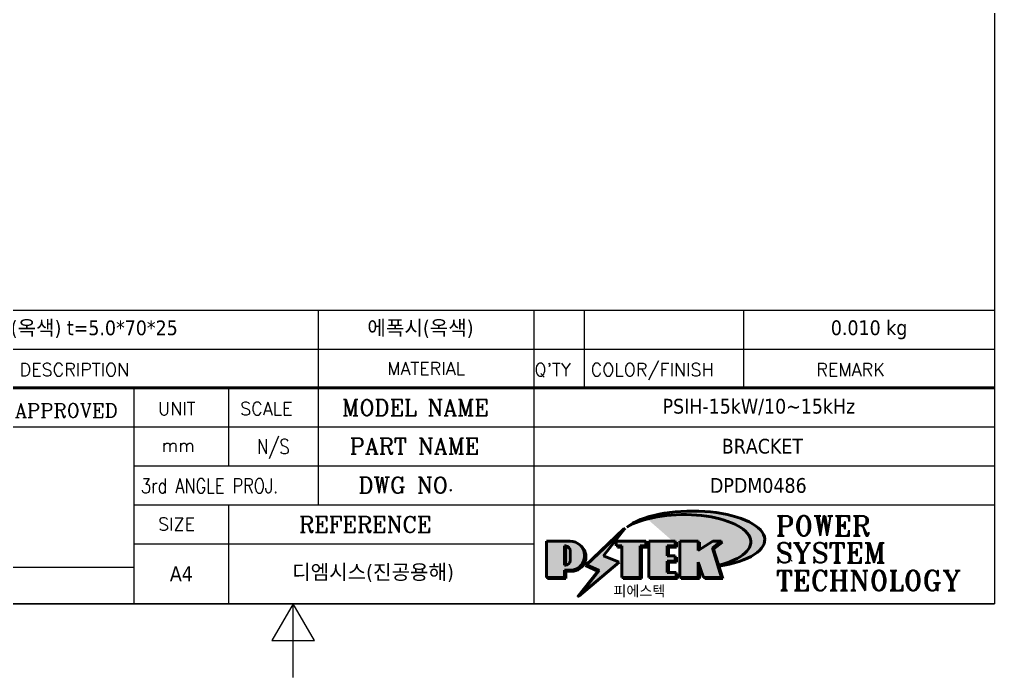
# Model space of a CAD drawing. Header units: millimetres. Extents: x 24815 to 36799, y -9299 to 5469.
# Drawn here: x 27784.5 to 27916.6, y -3978.8 to -3889.6 of the extents above; entities that cross this region are included whole.
import ezdxf
from ezdxf.enums import TextEntityAlignment as Align

# ---------------------------------------------------------------- set-up
doc = ezdxf.new("R2010")
doc.units = ezdxf.units.MM
for name, color, linetype, lineweight in [('DPDM0486$0$경계(ISO)', 7, 'Continuous', 25), ('DPDM0486$0$제목(ISO)', 5, 'Continuous', 50), ('DPDM0486$0$해치(ISO)', 7, 'Continuous', 18)]:
    doc.layers.add(name, color=color, linetype=linetype, lineweight=lineweight)
doc.styles.add('DPDM0486$0$HAN_370', font='', dxfattribs={"width": 2})
doc.styles.add('DPDM0486$0$RC_284', font='ROMANC.shx')
doc.styles.add('DPDM0486$0$RC_287', font='ROMANC.shx')
doc.styles.add('DPDM0486$0$RC_292', font='ROMANC.shx')
doc.styles.add('DPDM0486$0$ROMANT_294', font='romant.shx')
doc.styles.add('DPDM0486$0$텍스트 스타일198', font='tahoma.ttf')
doc.styles.add('DPDM0486$0$텍스트 스타일333', font='ROMANC.shx', dxfattribs={"width": 0.800000011920929})
doc.styles.get('DPDM0486$0$HAN_370').set_extended_font_data('GulimChe')

# ---------------------------------------------------------------- blocks, each defined once
blk = doc.blocks.new('DPDM0486$0$경계 Default Border')
at = {"layer": 'DPDM0486$0$경계(ISO)', "flags": 128}
for points in [[(10, 10), (10, 287.0000076293945), (200, 287.0000076293945), (200, 10), (10, 10)], [(105, 0), (105, 10), (102.1132469177246, 5), (107.8867530822754, 5), (105, 10)]]:
    blk.add_lwpolyline(points, dxfattribs=at)
blk = doc.blocks.new('DPDM0486$0$제목 블록 PSTEK')
for color, points in [(252, [(317.2195697678507, 17.0593801673321), (322.0326348870767, 21.62682475217465), (322.2781991042243, 21.94392121864296), (317.0471853425802, 16.97985676345368), (318.7512090904202, 16.1899260703855), (316.0018030350395, 12.71868385740789), (316.3356552234328, 13.00206718743325), (318.9235935156908, 16.2694494742633)]), (5, [(321.6183518841322, 17.4193704504104), (319.5281351041078, 18.24969419629727), (322.4505835294948, 22.02344462252142), (317.2195697678507, 17.0593801673321), (318.9235935156908, 16.2694494742633), (316.1741874603099, 12.79820726128571)]), (1, [(324.4839107253602, 19.60711530335299), (325.2419748254881, 19.60711530335299), (325.2419748254881, 20.25857663940324), (321.2266040451076, 20.25857663940324), (321.2266040451076, 19.60711530335299), (321.9846681452406, 19.60711530335299), (321.9846681452406, 15.3430047401139), (324.4839107253602, 15.3430047401139)]), (252, [(324.6615819988275, 19.45905590879572), (325.4196460989604, 19.45905590879572), (325.4196460989604, 20.11051724484596), (325.2419748254881, 20.11051724484596), (325.2419748254881, 19.60711530335299), (324.4839107253602, 19.60711530335299), (324.4839107253602, 15.3430047401139), (322.1623394187076, 15.3430047401139), (322.1623394187076, 15.19494534555726), (324.6615819988275, 15.19494534555726)]), (1, [(329.2277337269622, 20.25857663940324), (325.65654113025, 20.25857663940324), (325.65654113025, 15.3430047401139), (329.3580259941756, 15.3430047401139), (329.3580259941756, 15.9944660761648), (328.1137701654877, 15.9944660761648), (328.1137701654877, 17.56360607323003), (329.2277337269622, 17.56360607323003), (329.2277337269622, 18.25543873810179), (328.1137701654877, 18.25543873810179), (328.1137701654877, 19.60711530335299), (329.2277337269622, 19.60711530335299)]), (252, [(328.2914414389548, 19.45905590879572), (329.4054050004294, 19.45905590879572), (329.4054050004294, 20.11051724484596), (329.2277337269622, 20.11051724484596), (329.2277337269622, 19.60711530335299), (328.1137701654877, 19.60711530335299), (328.1137701654877, 18.25543873810179), (328.2914414389548, 18.25543873810179)]), (1, [(332.3312149849806, 20.25857663940324), (329.8592894925411, 20.25857663940324), (329.8592894925411, 15.3430047401139), (332.3312149849806, 15.3430047401139), (332.3312149849806, 17.4318630164523), (333.0701931098801, 15.3430047401139), (335.4855464857051, 15.3430047401139), (334.2514536401189, 19.30614745124769), (335.4379594596742, 20.25857663940324), (334.3071782107978, 20.25857663940324), (332.3312149849806, 18.99741471888304)]), (252, [(332.5088862584528, 20.1105172448466), (332.3312149849806, 20.1105172448466), (332.3312149849806, 18.99741471888368), (332.5088862584528, 19.11081371413894)]), (252, [(335.6156307331414, 20.11051724484596), (335.2535118015555, 20.11051724484596), (334.2514536401189, 19.30614745124769), (335.4855464857051, 15.3430047401139), (333.1954852176545, 15.3430047401139), (333.2478643833523, 15.19494534555726), (335.6632177591723, 15.19494534555726), (334.4291249135862, 19.15808805669106)]), (252, [(321.9846681452406, 19.60711530335299), (321.4042753185749, 19.60711530335299), (321.4042753185749, 19.45905590879572), (321.9846681452406, 19.45905590879572)]), (252, [(328.2914414389548, 17.41554667867274), (329.4054050004294, 17.41554667867274), (329.4054050004294, 18.10737934354514), (329.2277337269622, 18.10737934354514), (329.2277337269622, 17.56360607323003), (328.1137701654877, 17.56360607323003), (328.1137701654877, 15.9944660761648), (328.2914414389548, 15.9944660761648)]), (252, [(332.5088862584528, 16.92964231796647), (332.3312149849806, 17.43186301645164), (332.3312149849806, 15.3430047401139), (330.0369607660135, 15.3430047401139), (330.0369607660135, 15.19494534555726), (332.5088862584528, 15.19494534555726)]), (252, [(329.5356972676428, 15.8464066816075), (329.3580259941756, 15.8464066816075), (329.3580259941756, 15.3430047401139), (325.8342124037171, 15.3430047401139), (325.8342124037171, 15.19494534555726), (329.5356972676428, 15.19494534555726)])]:
    blk.add_hatch(color=color).paths.add_polyline_path(points)
h = blk.add_hatch(color=1)
edge = h.paths.add_edge_path(flags=0)
edge.add_line((314.2242174273352, 19.60711530335299), (314.2242174273352, 17.00126995915134))
edge.add_line((314.2242174273352, 17.00126995915134), (314.3485873187598, 17.00126995915134))
edge.add_arc((314.3485873187598, 17.6527312952023), 0.6514613360509371, 270, 360)
edge.add_line((315.0000486548106, 17.6527312952023), (315.0000486548106, 18.95565396730211))
edge.add_arc((314.3485873187598, 18.95565396730212), 0.6514613360508712, 0, 90)
edge.add_line((314.3485873187598, 19.60711530335299), (314.2242174273352, 19.60711530335299))
edge = h.paths.add_edge_path()
edge.add_arc((314.9847713324306, 18.28938669179658), 1.969189947606664, 269.9999999999959, 450)
edge.add_line((314.9847713324306, 20.25857663940318), (311.7664314776902, 20.25857663940324))
edge.add_line((311.7664314776902, 20.25857663940324), (311.7664314776902, 15.3430047401139))
edge.add_line((311.7664314776902, 15.3430047401139), (314.2242174273352, 15.3430047401139))
edge.add_line((314.2242174273352, 15.3430047401139), (314.2242174273352, 16.32019674418991))
edge.add_line((314.2242174273352, 16.32019674418991), (314.9847713324307, 16.32019674418991))
h = blk.add_hatch(color=252)
edge = h.paths.add_edge_path()
edge.add_arc((314.9847713324309, 18.28938669179657), 1.969189947606666, 270, 406.8278729790604)
edge.add_arc((315.1624426058984, 18.1413272972396), 1.969189947606962, -90, 53.560984836317004, ccw=False)
edge.add_line((315.1624426058984, 16.17213734963263), (314.4018887008024, 16.17213734963263))
edge.add_line((314.4018887008024, 16.17213734963263), (314.4018887008024, 15.19494534555726))
edge.add_line((314.4018887008024, 15.19494534555726), (311.9441027511573, 15.19494534555726))
edge.add_line((311.9441027511573, 15.19494534555726), (311.9441027511573, 15.3430047401139))
edge.add_line((311.9441027511573, 15.3430047401139), (314.2242174273352, 15.3430047401139))
edge.add_line((314.2242174273352, 15.3430047401139), (314.2242174273352, 16.32019674418991))
edge.add_line((314.2242174273352, 16.32019674418991), (314.9847713324309, 16.32019674418991))
h = blk.add_hatch(color=252)
edge = h.paths.add_edge_path()
edge.add_line((314.4018887008024, 19.45905590879572), (314.5262585922315, 19.45905590879572))
edge.add_arc((314.5262585922314, 18.80759457274939), 0.6514613360463194, 60.4189348879147, 90.00000000000318, ccw=False)
edge.add_arc((314.3485873187602, 18.95565396730057), 0.6514613360524251, 39.96992292766206, 90.00000000009999)
edge.add_line((314.3485873187591, 19.60711530335307), (314.2242174273352, 19.60711530335298))
edge.add_line((314.2242174273352, 19.60711530335299), (314.2242174273352, 17.00126995915134))
edge.add_line((314.2242174273352, 17.00126995915134), (314.3485873187591, 17.00126995915134))
edge.add_arc((314.3485873187568, 17.652731295233), 0.6514613360816299, 270.0000000002, 274.6930825552478)
edge.add_line((314.4018887008024, 17.0034541317032), (314.4018887008024, 19.45905590879572))
at = {"layer": 'DPDM0486$0$해치(ISO)'}
h = blk.add_hatch(color=140, dxfattribs=at)
edge = h.paths.add_edge_path()
edge.add_ellipse((330.3660919371412, 20.15576403068321), major_axis=(9.100907360794343, 0), ratio=0.4069904968023172, start_angle=301.3098473703837, end_angle=507.7436900681698)
edge.add_ellipse((331.5340919371412, 20.4634168429492), major_axis=(-9.82350664112931, 0), ratio=0.3942600559756514, start_angle=111.51207141178469, end_angle=334.47025347086895, ccw=False)
edge.add_line((335.1363447531188, 16.8601935978785), (335.0955236905705, 16.99119398620872))
at = {"color": 180}
for p, q in [((182.4757929790549, 51.56524660363496), (372.4757929537551, 51.56524660363496)), ((280.8758854511282, 51.56524660363496), (280.8758854511282, 41.00524660363494)), ((310.0881549537552, 51.56524660363496), (310.0881549537553, 41.00524660363494)), ((316.9044520275131, 51.56524660363496), (316.9044520275127, 41.00524660363494)), ((338.4566026226726, 51.56524660363496), (338.4566026226727, 41.00524660363494)), ((372.4757929537551, 51.56524660363496), (372.4757929537551, 11.79100474011389)), ((182.475792979055, 46.2852466036349), (372.4757929537551, 46.28524660363492)), ((255.9175931367356, 11.79100474011392), (255.9175931367356, 41.00524660363494)), ((268.6918866058747, 41.00524660363494), (268.6918866058747, 30.44524660363498)), ((280.8758854511282, 41.00524660363494), (280.8758854511282, 25.16524660363502)), ((310.088154953755, 41.00524660363494), (310.088154953755, 11.79100474011392)), ((206.451475290024, 35.72524660363497), (372.4757929537551, 35.72524660363497)), ((255.917593136736, 30.44524660363498), (372.4757929537552, 30.44524660363501)), ((255.9175931367359, 25.16524660363502), (372.4757929537552, 25.165246603635)), ((268.6918866058744, 25.16524660363502), (268.6918866058744, 11.79100474011392)), ((255.9175931367359, 19.88524660363481), (310.0881549537553, 19.88524660363481)), ((206.451475290024, 16.74100474011396), (255.9175931367359, 16.74100474011396)), ((182.475792979055, 11.79100474011392), (372.4757929537551, 11.79100474011389))]:
    blk.add_line(p, q, dxfattribs=at)
at = {"color": 7, "lineweight": 50}
blk.add_line((206.451475290024, 41.00524660363494), (372.4757929537551, 41.00524660363496), dxfattribs=at)
at = {"color": 7}
for p, q in [((322.2781991042243, 21.94392121864296), (317.0471853425802, 16.97985676345368)), ((322.4505835294948, 22.02344462252142), (317.2195697678507, 17.0593801673321)), ((317.2195697678507, 17.0593801673321), (322.0326348870767, 21.62682475217465)), ((319.5281351041078, 18.24969419629727), (322.4505835294948, 22.02344462252142)), ((322.0326348870767, 21.62682475217465), (322.2781991042243, 21.94392121864296)), ((311.7664314776902, 20.25900474011391), (311.7664314776902, 15.34300474011391)), ((314.9847713324309, 20.25857663940324), (311.7664314776902, 20.25857663940324)), ((314.9847713324309, 20.25857663940324), (311.7664314776902, 20.25857663940324)), ((311.7664314776902, 20.25857663940324), (311.7664314776902, 15.3430047401139)), ((325.2419748254881, 20.25857663940324), (321.2266040451076, 20.25857663940324)), ((321.2266040451076, 20.25857663940324), (321.2266040451076, 19.60711530335299)), ((325.2419748254881, 20.25857663940324), (321.2266040451076, 20.25857663940324)), ((321.2266040451076, 20.25857663940324), (321.2266040451076, 19.60711530335299)), ((325.2419748254881, 19.60711530335299), (325.2419748254881, 20.25857663940324)), ((325.2419748254881, 19.60711530335299), (325.2419748254881, 20.25857663940324)), ((325.4196460989604, 20.11051724484596), (325.2419748254881, 20.11051724484596)), ((325.2419748254881, 20.11051724484596), (325.2419748254881, 19.60711530335299)), ((325.4196460989604, 19.45905590879572), (325.4196460989604, 20.11051724484596)), ((329.2277337269622, 20.25857663940324), (325.65654113025, 20.25857663940324)), ((325.65654113025, 20.25857663940324), (325.65654113025, 15.3430047401139)), ((325.65654113025, 20.25857663940324), (325.65654113025, 15.3430047401139)), ((329.2277337269622, 20.25857663940324), (325.65654113025, 20.25857663940324)), ((329.2277337269622, 19.60711530335299), (329.2277337269622, 20.25857663940324)), ((329.2277337269622, 19.60711530335299), (329.2277337269622, 20.25857663940324)), ((329.4054050004294, 20.11051724484596), (329.2277337269622, 20.11051724484596)), ((329.2277337269622, 20.11051724484596), (329.2277337269622, 19.60711530335299)), ((329.4054050004294, 19.45905590879572), (329.4054050004294, 20.11051724484596)), ((332.3312149849806, 20.25857663940324), (329.8592894925411, 20.25857663940324)), ((329.8592894925411, 20.25857663940324), (329.8592894925411, 15.3430047401139)), ((329.8592894925411, 20.25857663940324), (329.8592894925411, 15.3430047401139)), ((332.3312149849806, 20.25857663940324), (329.8592894925411, 20.25857663940324)), ((334.3071782107978, 20.25857663940324), (332.3312149849806, 18.99741471888304)), ((332.3312149849806, 18.99741471888304), (332.3312149849806, 20.25857663940324)), ((334.3071782107978, 20.25857663940324), (332.3312149849806, 18.99741471888304)), ((332.3312149849806, 18.99741471888304), (332.3312149849806, 20.25857663940324)), ((332.5088862584528, 20.1105172448466), (332.3312149849806, 20.1105172448466)), ((332.3312149849806, 20.1105172448466), (332.3312149849806, 18.99741471888368)), ((332.5088862584528, 19.11081371413894), (332.5088862584528, 20.1105172448466)), ((334.2514536401189, 19.30614745124769), (335.4379594596742, 20.25857663940324)), ((334.2514536401189, 19.30614745124769), (335.4379594596742, 20.25857663940324)), ((335.2535118015555, 20.11051724484596), (334.2514536401189, 19.30614745124769)), ((335.4379594596742, 20.25857663940324), (334.3071782107978, 20.25857663940324)), ((335.4379594596742, 20.25857663940324), (334.3071782107978, 20.25857663940324)), ((334.4291249135862, 19.15808805669104), (335.6156307331414, 20.11051724484596)), ((335.6156307331414, 20.11051724484596), (335.2535118015555, 20.11051724484596)), ((314.2242174273352, 17.00126995915134), (314.2242174273352, 19.60711530335299)), ((314.2242174273352, 19.60711530335299), (314.3485873187591, 19.60711530335299)), ((314.3485873187591, 19.60711530335299), (314.2242174273352, 19.60711530335299)), ((314.2242174273352, 19.60711530335299), (314.2242174273352, 17.00126995915134)), ((314.2242174273352, 17.00126995915134), (314.2242174273352, 19.60711530335299)), ((314.2242174273352, 19.60711530335299), (314.3485873187591, 19.60711530335299)), ((314.4018887008024, 19.45905590879572), (314.5262585922314, 19.45905590879572)), ((314.4018887008024, 17.0034541317032), (314.4018887008024, 19.45905590879572)), ((315.0000486548106, 18.95565396730275), (315.0000486548106, 17.65273129520161)), ((315.0000486548106, 18.95565396730275), (315.0000486548106, 17.65273129520161)), ((321.2266040451076, 19.60711530335299), (321.9846681452406, 19.60711530335299)), ((321.2266040451076, 19.60711530335299), (321.9846681452406, 19.60711530335299)), ((321.4042753185749, 19.60711530335299), (321.4042753185749, 19.45905590879572)), ((321.9846681452406, 19.60711530335299), (321.4042753185749, 19.60711530335299)), ((321.4042753185749, 19.45905590879572), (321.9846681452406, 19.45905590879572)), ((321.9846681452406, 19.60711530335299), (321.9846681452406, 15.3430047401139)), ((321.9846681452406, 19.45905590879572), (321.9846681452406, 19.60711530335299)), ((321.9846681452406, 19.60711530335299), (321.9846681452406, 15.3430047401139)), ((324.4839107253602, 19.60711530335299), (325.2419748254881, 19.60711530335299)), ((324.4839107253602, 15.3430047401139), (324.4839107253602, 19.60711530335299)), ((325.2419748254881, 19.60711530335299), (324.4839107253602, 19.60711530335299)), ((324.4839107253602, 19.60711530335299), (324.4839107253602, 15.3430047401139)), ((324.4839107253602, 19.60711530335299), (325.2419748254881, 19.60711530335299)), ((324.4839107253602, 15.3430047401139), (324.4839107253602, 19.60711530335299)), ((324.6615819988275, 19.45905590879572), (325.4196460989604, 19.45905590879572)), ((324.6615819988275, 15.19494534555726), (324.6615819988275, 19.45905590879572)), ((328.1137701654877, 18.25543873810179), (328.1137701654877, 19.60711530335299)), ((328.1137701654877, 19.60711530335299), (329.2277337269622, 19.60711530335299)), ((329.2277337269622, 19.60711530335299), (328.1137701654877, 19.60711530335299)), ((328.1137701654877, 19.60711530335299), (328.1137701654877, 18.25543873810179)), ((328.1137701654877, 18.25543873810179), (328.1137701654877, 19.60711530335299)), ((328.1137701654877, 19.60711530335299), (329.2277337269622, 19.60711530335299)), ((328.2914414389548, 18.25543873810179), (328.2914414389548, 19.45905590879572)), ((328.2914414389548, 19.45905590879572), (329.4054050004294, 19.45905590879572)), ((332.3312149849806, 18.99741471888368), (332.5088862584528, 19.11081371413894)), ((335.4855464857051, 15.3430047401139), (334.2514536401189, 19.30614745124769)), ((334.2514536401189, 19.30614745124769), (335.4855464857051, 15.3430047401139)), ((335.4855464857051, 15.3430047401139), (334.2514536401189, 19.30614745124769)), ((335.6632177591723, 15.19494534555726), (334.4291249135862, 19.15808805669104)), ((316.1741874603099, 12.79820726128571), (321.6183518841322, 17.4193704504104)), ((321.6183518841322, 17.4193704504104), (319.5281351041078, 18.24969419629727)), ((329.2277337269622, 18.25543873810179), (328.1137701654877, 18.25543873810179)), ((328.1137701654877, 18.25543873810179), (328.2914414389548, 18.25543873810179)), ((329.2277337269622, 18.25543873810179), (328.1137701654877, 18.25543873810179)), ((328.1137701654877, 17.56360607323003), (329.2277337269622, 17.56360607323003)), ((328.1137701654877, 15.9944660761648), (328.1137701654877, 17.56360607323003)), ((329.2277337269622, 17.56360607323003), (328.1137701654877, 17.56360607323003)), ((328.1137701654877, 17.56360607323003), (328.1137701654877, 15.9944660761648)), ((328.1137701654877, 17.56360607323003), (329.2277337269622, 17.56360607323003)), ((328.1137701654877, 15.9944660761648), (328.1137701654877, 17.56360607323003)), ((328.2914414389548, 15.9944660761648), (328.2914414389548, 17.41554667867274)), ((328.2914414389548, 17.41554667867274), (329.4054050004294, 17.41554667867274)), ((329.2277337269622, 17.56360607323003), (329.2277337269622, 18.25543873810179)), ((329.2277337269622, 17.56360607323003), (329.2277337269622, 18.25543873810179)), ((329.4054050004294, 18.10737934354514), (329.2277337269622, 18.10737934354514)), ((329.2277337269622, 18.10737934354514), (329.2277337269622, 17.56360607323003)), ((329.4054050004294, 17.41554667867274), (329.4054050004294, 18.10737934354514)), ((332.3312149849806, 17.4318630164523), (333.0701931098801, 15.3430047401139)), ((332.3312149849806, 15.3430047401139), (332.3312149849806, 17.4318630164523)), ((332.5088862584528, 16.92964231796647), (332.3312149849806, 17.43186301645164)), ((332.3312149849806, 17.43186301645164), (332.3312149849806, 15.3430047401139)), ((332.3312149849806, 17.4318630164523), (333.0701931098801, 15.3430047401139)), ((332.3312149849806, 15.3430047401139), (332.3312149849806, 17.4318630164523)), ((345.0447381189468, 17.50375595811051), (344.9867755289346, 17.689895936919)), ((314.3485873187591, 17.00126995915134), (314.2242174273352, 17.00126995915134)), ((314.2242174273352, 17.00126995915134), (314.3485873187591, 17.00126995915134)), ((314.3485873187591, 17.00126995915134), (314.2242174273352, 17.00126995915134)), ((314.2242174273352, 16.32019674418991), (314.9847713324309, 16.32019674418991)), ((314.2242174273352, 15.3430047401139), (314.2242174273352, 16.32019674418991)), ((314.9847713324309, 16.32019674418991), (314.2242174273352, 16.32019674418991)), ((314.2242174273352, 16.32019674418991), (314.2242174273352, 15.3430047401139)), ((314.2242174273352, 16.32019674418991), (314.9847713324309, 16.32019674418991)), ((314.2242174273352, 15.3430047401139), (314.2242174273352, 16.32019674418991)), ((314.4018887008024, 16.17213734963263), (315.162442605898, 16.17213734963263)), ((314.4018887008024, 15.19494534555726), (314.4018887008024, 16.17213734963263)), ((318.7512090904202, 16.1899260703855), (316.0018030350395, 12.71868385740789)), ((318.9235935156908, 16.2694494742633), (316.1741874603099, 12.79820726128571)), ((316.3356552234328, 13.00206718743325), (318.9235935156908, 16.2694494742633)), ((317.0471853425802, 16.97985676345368), (318.7512090904202, 16.1899260703855)), ((318.9235935156908, 16.2694494742633), (317.2195697678507, 17.0593801673321)), ((317.2195697678507, 17.0593801673321), (318.9235935156908, 16.2694494742633)), ((329.3580259941756, 15.9944660761648), (328.1137701654877, 15.9944660761648)), ((328.1137701654877, 15.9944660761648), (328.2914414389548, 15.9944660761648)), ((329.3580259941756, 15.9944660761648), (328.1137701654877, 15.9944660761648)), ((329.3580259941756, 15.3430047401139), (329.3580259941756, 15.9944660761648)), ((329.3580259941756, 15.3430047401139), (329.3580259941756, 15.9944660761648)), ((332.5088862584528, 15.19494534555726), (332.5088862584528, 16.92964231796647)), ((311.7664314776902, 15.3430047401139), (314.2242174273352, 15.3430047401139)), ((311.7664314776902, 15.3430047401139), (314.2242174273352, 15.3430047401139)), ((314.2242174273352, 15.3430047401139), (311.9441027511573, 15.3430047401139)), ((311.9441027511573, 15.3430047401139), (311.9441027511573, 15.19494534555726)), ((311.9441027511573, 15.19494534555726), (314.4018887008024, 15.19494534555726)), ((321.9846681452406, 15.3430047401139), (324.4839107253602, 15.3430047401139)), ((321.9846681452406, 15.3430047401139), (324.4839107253602, 15.3430047401139)), ((324.4839107253602, 15.3430047401139), (322.1623394187076, 15.3430047401139)), ((322.1623394187076, 15.3430047401139), (322.1623394187076, 15.19494534555726)), ((322.1623394187076, 15.19494534555726), (324.6615819988275, 15.19494534555726)), ((325.65654113025, 15.3430047401139), (329.3580259941756, 15.3430047401139)), ((325.65654113025, 15.3430047401139), (329.3580259941756, 15.3430047401139)), ((329.3580259941756, 15.3430047401139), (325.8342124037171, 15.3430047401139)), ((325.8342124037171, 15.3430047401139), (325.8342124037171, 15.19494534555726)), ((325.8342124037171, 15.19494534555726), (329.5356972676428, 15.19494534555726)), ((329.5356972676428, 15.8464066816075), (329.3580259941756, 15.8464066816075)), ((329.3580259941756, 15.8464066816075), (329.3580259941756, 15.3430047401139)), ((329.5356972676428, 15.19494534555726), (329.5356972676428, 15.8464066816075)), ((329.8592894925411, 15.3430047401139), (332.3312149849806, 15.3430047401139)), ((329.8592894925411, 15.3430047401139), (332.3312149849806, 15.3430047401139)), ((332.3312149849806, 15.3430047401139), (330.0369607660135, 15.3430047401139)), ((330.0369607660135, 15.3430047401139), (330.0369607660135, 15.19494534555726)), ((330.0369607660135, 15.19494534555726), (332.5088862584528, 15.19494534555726)), ((333.0701931098801, 15.3430047401139), (335.4855464857051, 15.3430047401139)), ((333.0701931098801, 15.3430047401139), (335.4855464857051, 15.3430047401139)), ((335.4855464857051, 15.3430047401139), (333.1954852176545, 15.3430047401139)), ((333.1954852176545, 15.3430047401139), (333.2478643833523, 15.19494534555726)), ((333.2478643833523, 15.19494534555726), (335.6632177591723, 15.19494534555726)), ((316.0018030350395, 12.71868385740789), (316.3356552234328, 13.00206718743325))]:
    blk.add_line(p, q, dxfattribs=at)
at = {"color": 5}
for p, q in [((322.4505835294948, 22.02344462252142), (317.2195697678507, 17.0593801673321)), ((319.5281351041078, 18.24969419629727), (322.4505835294948, 22.02344462252142)), ((316.1741874603099, 12.79820726128571), (321.6183518841322, 17.4193704504104)), ((321.6183518841322, 17.4193704504104), (319.5281351041078, 18.24969419629727)), ((318.9235935156908, 16.2694494742633), (316.1741874603099, 12.79820726128571)), ((317.2195697678507, 17.0593801673321), (318.9235935156908, 16.2694494742633))]:
    blk.add_line(p, q, dxfattribs=at)
at = {"color": 1}
for p, q in [((314.9847713324309, 20.25857663940324), (311.7664314776902, 20.25857663940324)), ((311.7664314776902, 20.25857663940324), (311.7664314776902, 15.3430047401139)), ((325.2419748254881, 20.25857663940324), (321.2266040451076, 20.25857663940324)), ((321.2266040451076, 20.25857663940324), (321.2266040451076, 19.60711530335299)), ((325.2419748254881, 19.60711530335299), (325.2419748254881, 20.25857663940324)), ((329.2277337269622, 20.25857663940324), (325.65654113025, 20.25857663940324)), ((325.65654113025, 20.25857663940324), (325.65654113025, 15.3430047401139)), ((329.2277337269622, 19.60711530335299), (329.2277337269622, 20.25857663940324)), ((332.3312149849806, 20.25857663940324), (329.8592894925411, 20.25857663940324)), ((329.8592894925411, 20.25857663940324), (329.8592894925411, 15.3430047401139)), ((334.3071782107978, 20.25857663940324), (332.3312149849806, 18.99741471888304)), ((332.3312149849806, 18.99741471888304), (332.3312149849806, 20.25857663940324)), ((334.2514536401189, 19.30614745124769), (335.4379594596742, 20.25857663940324)), ((335.4379594596742, 20.25857663940324), (334.3071782107978, 20.25857663940324)), ((314.2242174273352, 17.00126995915134), (314.2242174273352, 19.60711530335299)), ((314.2242174273352, 19.60711530335299), (314.3485873187591, 19.60711530335299)), ((315.0000486548106, 18.95565396730275), (315.0000486548106, 17.65273129520161)), ((321.2266040451076, 19.60711530335299), (321.9846681452406, 19.60711530335299)), ((321.9846681452406, 19.60711530335299), (321.9846681452406, 15.3430047401139)), ((324.4839107253602, 19.60711530335299), (325.2419748254881, 19.60711530335299)), ((324.4839107253602, 15.3430047401139), (324.4839107253602, 19.60711530335299)), ((328.1137701654877, 18.25543873810179), (328.1137701654877, 19.60711530335299)), ((328.1137701654877, 19.60711530335299), (329.2277337269622, 19.60711530335299)), ((335.4855464857051, 15.3430047401139), (334.2514536401189, 19.30614745124769)), ((329.2277337269622, 18.25543873810179), (328.1137701654877, 18.25543873810179)), ((328.1137701654877, 17.56360607323003), (329.2277337269622, 17.56360607323003)), ((328.1137701654877, 15.9944660761648), (328.1137701654877, 17.56360607323003)), ((329.2277337269622, 17.56360607323003), (329.2277337269622, 18.25543873810179)), ((332.3312149849806, 17.4318630164523), (333.0701931098801, 15.3430047401139)), ((332.3312149849806, 15.3430047401139), (332.3312149849806, 17.4318630164523)), ((314.3485873187591, 17.00126995915134), (314.2242174273352, 17.00126995915134)), ((314.2242174273352, 16.32019674418991), (314.9847713324309, 16.32019674418991)), ((314.2242174273352, 15.3430047401139), (314.2242174273352, 16.32019674418991)), ((329.3580259941756, 15.9944660761648), (328.1137701654877, 15.9944660761648)), ((329.3580259941756, 15.3430047401139), (329.3580259941756, 15.9944660761648)), ((311.7664314776902, 15.3430047401139), (314.2242174273352, 15.3430047401139)), ((321.9846681452406, 15.3430047401139), (324.4839107253602, 15.3430047401139)), ((325.65654113025, 15.3430047401139), (329.3580259941756, 15.3430047401139)), ((329.8592894925411, 15.3430047401139), (332.3312149849806, 15.3430047401139)), ((333.0701931098801, 15.3430047401139), (335.4855464857051, 15.3430047401139))]:
    blk.add_line(p, q, dxfattribs=at)
at = {"color": 7}
for centre, radius, start, end in [((314.9847713324309, 18.28938669179658), 1.969189947606665, 270, 90), ((314.9847713324309, 18.28938669179658), 1.969189947606665, 270, 90), ((314.3485873187598, 18.95565396730211), 0.6514613360508712, 0, 90), ((314.3485873187602, 18.95565396730057), 0.6514613360524251, 39.96992292766117, 90), ((314.3485873187598, 18.95565396730212), 0.6514613360508712, 0, 90), ((314.5262585922314, 18.80759457274939), 0.6514613360463193, 60.41893488791137, 90), ((314.9847713324307, 18.2893866917965), 1.969189947606594, 270, 46.82787297909833), ((315.1624426058984, 18.1413272972396), 1.969189947606961, 270, 53.56098483636067), ((314.3485873187597, 17.65273129520228), 0.6514613360509381, 270, 0), ((314.3485873187598, 17.6527312952023), 0.6514613360509381, 270, 0), ((314.3485873187568, 17.652731295233), 0.6514613360816299, 270, 274.6930825552478)]:
    blk.add_arc(centre, radius, start, end, dxfattribs=at)
at = {"color": 1}
for centre, radius, start, end in [((314.9847713324309, 18.28938669179657), 1.969189947606665, 270, 90), ((314.3485873187598, 18.95565396730211), 0.6514613360508712, 0, 90), ((314.3485873187598, 17.6527312952023), 0.6514613360509381, 270, 0)]:
    blk.add_arc(centre, radius, start, end, dxfattribs=at)
at = {"layer": 'DPDM0486$0$제목(ISO)'}
for p, q in [((322.2781991042243, 21.94392121864296), (317.0471853425802, 16.97985676345368)), ((322.4505835294948, 22.02344462252142), (317.2195697678507, 17.0593801673321)), ((317.2195697678507, 17.0593801673321), (322.0326348870767, 21.62682475217465)), ((319.5281351041078, 18.24969419629727), (322.4505835294948, 22.02344462252142)), ((322.0326348870767, 21.62682475217465), (322.2781991042243, 21.94392121864296)), ((314.9847713324306, 20.25857663940324), (311.7664314776902, 20.25857663940324)), ((311.7664314776902, 20.25857663940324), (311.7664314776902, 15.3430047401139)), ((325.2419748254881, 20.25857663940324), (321.2266040451076, 20.25857663940324)), ((321.2266040451076, 20.25857663940324), (321.2266040451076, 19.60711530335299)), ((325.2419748254881, 19.60711530335299), (325.2419748254881, 20.25857663940324)), ((325.4196460989604, 20.11051724484596), (325.2419748254881, 20.11051724484596)), ((325.2419748254881, 20.11051724484596), (325.2419748254881, 19.60711530335299)), ((325.4196460989604, 19.45905590879572), (325.4196460989604, 20.11051724484596)), ((329.2277337269622, 20.25857663940324), (325.65654113025, 20.25857663940324)), ((325.65654113025, 20.25857663940324), (325.65654113025, 15.3430047401139)), ((329.2277337269622, 19.60711530335299), (329.2277337269622, 20.25857663940324)), ((329.4054050004294, 20.11051724484596), (329.2277337269622, 20.11051724484596)), ((329.2277337269622, 20.11051724484596), (329.2277337269622, 19.60711530335299)), ((329.4054050004294, 19.45905590879572), (329.4054050004294, 20.11051724484596)), ((332.3312149849806, 20.25857663940324), (329.8592894925411, 20.25857663940324)), ((329.8592894925411, 20.25857663940324), (329.8592894925411, 15.3430047401139)), ((334.3071782107978, 20.25857663940324), (332.3312149849806, 18.99741471888304)), ((332.3312149849806, 18.99741471888304), (332.3312149849806, 20.25857663940324)), ((332.5088862584528, 20.1105172448466), (332.3312149849806, 20.1105172448466)), ((332.3312149849806, 20.1105172448466), (332.3312149849806, 18.99741471888368)), ((332.5088862584528, 19.11081371413894), (332.5088862584528, 20.1105172448466)), ((334.2514536401189, 19.30614745124769), (335.4379594596742, 20.25857663940324)), ((335.2535118015555, 20.11051724484596), (334.2514536401189, 19.30614745124769)), ((335.4379594596742, 20.25857663940324), (334.3071782107978, 20.25857663940324)), ((334.4291249135862, 19.15808805669106), (335.6156307331414, 20.11051724484596)), ((335.6156307331414, 20.11051724484596), (335.2535118015555, 20.11051724484596)), ((314.2242174273352, 17.00126995915134), (314.2242174273352, 19.60711530335299)), ((314.2242174273352, 19.60711530335299), (314.3485873187598, 19.60711530335299)), ((314.3485873187591, 19.60711530335299), (314.2242174273352, 19.60711530335299)), ((314.2242174273352, 19.60711530335299), (314.2242174273352, 17.00126995915134)), ((314.4018887008024, 19.45905590879572), (314.5262585922314, 19.45905590879572)), ((314.4018887008024, 17.0034541317032), (314.4018887008024, 19.45905590879572)), ((315.0000486548106, 18.95565396730211), (315.0000486548106, 17.6527312952023)), ((321.2266040451076, 19.60711530335299), (321.9846681452406, 19.60711530335299)), ((321.9846681452406, 19.60711530335299), (321.4042753185749, 19.60711530335299)), ((321.4042753185749, 19.60711530335299), (321.4042753185749, 19.45905590879572)), ((321.4042753185749, 19.45905590879572), (321.9846681452406, 19.45905590879572)), ((321.9846681452406, 19.60711530335299), (321.9846681452406, 15.3430047401139)), ((321.9846681452406, 19.45905590879572), (321.9846681452406, 19.60711530335299)), ((324.4839107253602, 19.60711530335299), (325.2419748254881, 19.60711530335299)), ((324.4839107253602, 15.3430047401139), (324.4839107253602, 19.60711530335299)), ((325.2419748254881, 19.60711530335299), (324.4839107253602, 19.60711530335299)), ((324.4839107253602, 19.60711530335299), (324.4839107253602, 15.3430047401139)), ((324.6615819988275, 19.45905590879572), (325.4196460989604, 19.45905590879572)), ((324.6615819988275, 15.19494534555726), (324.6615819988275, 19.45905590879572)), ((328.1137701654877, 18.25543873810179), (328.1137701654877, 19.60711530335299)), ((328.1137701654877, 19.60711530335299), (329.2277337269622, 19.60711530335299)), ((329.2277337269622, 19.60711530335299), (328.1137701654877, 19.60711530335299)), ((328.1137701654877, 19.60711530335299), (328.1137701654877, 18.25543873810179)), ((328.2914414389548, 19.45905590879572), (329.4054050004294, 19.45905590879572)), ((328.2914414389548, 18.25543873810179), (328.2914414389548, 19.45905590879572)), ((332.3312149849806, 18.99741471888368), (332.5088862584528, 19.11081371413894)), ((335.4855464857051, 15.3430047401139), (334.2514536401189, 19.30614745124769)), ((334.2514536401189, 19.30614745124769), (335.4855464857051, 15.3430047401139)), ((335.6632177591723, 15.19494534555726), (334.4291249135862, 19.15808805669106)), ((316.1741874603099, 12.79820726128571), (321.6183518841322, 17.4193704504104)), ((321.6183518841322, 17.4193704504104), (319.5281351041078, 18.24969419629727)), ((329.2277337269622, 18.25543873810179), (328.1137701654877, 18.25543873810179)), ((328.1137701654877, 18.25543873810179), (328.2914414389548, 18.25543873810179)), ((328.1137701654877, 15.9944660761648), (328.1137701654877, 17.56360607323003)), ((328.1137701654877, 17.56360607323003), (329.2277337269622, 17.56360607323003)), ((329.2277337269622, 17.56360607323003), (328.1137701654877, 17.56360607323003)), ((328.1137701654877, 17.56360607323003), (328.1137701654877, 15.9944660761648)), ((328.2914414389548, 17.41554667867274), (329.4054050004294, 17.41554667867274)), ((328.2914414389548, 15.9944660761648), (328.2914414389548, 17.41554667867274)), ((329.2277337269622, 17.56360607323003), (329.2277337269622, 18.25543873810179)), ((329.4054050004294, 18.10737934354514), (329.2277337269622, 18.10737934354514)), ((329.2277337269622, 18.10737934354514), (329.2277337269622, 17.56360607323003)), ((329.4054050004294, 17.41554667867274), (329.4054050004294, 18.10737934354514)), ((332.3312149849806, 15.3430047401139), (332.3312149849806, 17.4318630164523)), ((332.3312149849806, 17.4318630164523), (333.0701931098801, 15.3430047401139)), ((332.5088862584528, 16.92964231796647), (332.3312149849806, 17.43186301645164)), ((332.3312149849806, 17.43186301645164), (332.3312149849806, 15.3430047401139)), ((314.3485873187598, 17.00126995915134), (314.2242174273352, 17.00126995915134)), ((314.2242174273352, 17.00126995915134), (314.3485873187591, 17.00126995915134)), ((314.2242174273352, 15.3430047401139), (314.2242174273352, 16.32019674418991)), ((314.2242174273352, 16.32019674418991), (314.9847713324307, 16.32019674418991)), ((314.9847713324309, 16.32019674418991), (314.2242174273352, 16.32019674418991)), ((314.2242174273352, 16.32019674418991), (314.2242174273352, 15.3430047401139)), ((314.4018887008024, 15.19494534555726), (314.4018887008024, 16.17213734963263)), ((314.4018887008024, 16.17213734963263), (315.1624426058984, 16.17213734963263)), ((318.7512090904202, 16.1899260703855), (316.0018030350395, 12.71868385740789)), ((318.9235935156908, 16.2694494742633), (316.1741874603099, 12.79820726128571)), ((316.3356552234328, 13.00206718743325), (318.9235935156908, 16.2694494742633)), ((317.0471853425802, 16.97985676345368), (318.7512090904202, 16.1899260703855)), ((317.2195697678507, 17.0593801673321), (318.9235935156908, 16.2694494742633)), ((318.9235935156908, 16.2694494742633), (317.2195697678507, 17.0593801673321)), ((329.3580259941756, 15.9944660761648), (328.1137701654877, 15.9944660761648)), ((328.1137701654877, 15.9944660761648), (328.2914414389548, 15.9944660761648)), ((329.3580259941756, 15.3430047401139), (329.3580259941756, 15.9944660761648)), ((332.5088862584528, 15.19494534555726), (332.5088862584528, 16.92964231796647)), ((311.7664314776902, 15.3430047401139), (314.2242174273352, 15.3430047401139)), ((314.2242174273352, 15.3430047401139), (311.9441027511573, 15.3430047401139)), ((311.9441027511573, 15.3430047401139), (311.9441027511573, 15.19494534555726)), ((311.9441027511573, 15.19494534555726), (314.4018887008024, 15.19494534555726)), ((321.9846681452406, 15.3430047401139), (324.4839107253602, 15.3430047401139)), ((324.4839107253602, 15.3430047401139), (322.1623394187076, 15.3430047401139)), ((322.1623394187076, 15.3430047401139), (322.1623394187076, 15.19494534555726)), ((322.1623394187076, 15.19494534555726), (324.6615819988275, 15.19494534555726)), ((325.65654113025, 15.3430047401139), (329.3580259941756, 15.3430047401139)), ((329.3580259941756, 15.3430047401139), (325.8342124037171, 15.3430047401139)), ((325.8342124037171, 15.3430047401139), (325.8342124037171, 15.19494534555726)), ((325.8342124037171, 15.19494534555726), (329.5356972676428, 15.19494534555726)), ((329.5356972676428, 15.8464066816075), (329.3580259941756, 15.8464066816075)), ((329.3580259941756, 15.8464066816075), (329.3580259941756, 15.3430047401139)), ((329.5356972676428, 15.19494534555726), (329.5356972676428, 15.8464066816075)), ((329.8592894925411, 15.3430047401139), (332.3312149849806, 15.3430047401139)), ((332.3312149849806, 15.3430047401139), (330.0369607660135, 15.3430047401139)), ((330.0369607660135, 15.3430047401139), (330.0369607660135, 15.19494534555726)), ((330.0369607660135, 15.19494534555726), (332.5088862584528, 15.19494534555726)), ((333.0701931098801, 15.3430047401139), (335.4855464857051, 15.3430047401139)), ((335.4855464857051, 15.3430047401139), (333.1954852176545, 15.3430047401139)), ((333.1954852176545, 15.3430047401139), (333.2478643833523, 15.19494534555726)), ((333.2478643833523, 15.19494534555726), (335.6632177591723, 15.19494534555726)), ((316.0018030350395, 12.71868385740789), (316.3356552234328, 13.00206718743325))]:
    blk.add_line(p, q, dxfattribs=at)
at = {"layer": 'DPDM0486$0$제목(ISO)', "color": 4}
blk.add_line((335.1363447531188, 16.8601935978785), (335.0955236905705, 16.99119398620872), dxfattribs=at)
at = {"layer": 'DPDM0486$0$제목(ISO)'}
for centre, radius, start, end in [((314.9847713324306, 18.28938669179658), 1.969189947606664, 46.82787297909431, 90), ((314.3485873187598, 18.95565396730212), 0.6514613360508712, 0, 90), ((314.3485873187602, 18.95565396730057), 0.6514613360524251, 39.96992292766117, 90), ((314.5262585922314, 18.80759457274939), 0.6514613360463193, 60.41893488791137, 90), ((314.9847713324307, 18.2893866917965), 1.969189947606594, 270, 46.82787297909833), ((314.9847713324309, 18.28938669179657), 1.969189947606666, 270, 46.8278729790603), ((315.1624426058984, 18.1413272972396), 1.969189947606962, 270, 53.56098483631701), ((314.3485873187598, 17.6527312952023), 0.6514613360509371, 270, 0), ((314.3485873187568, 17.652731295233), 0.6514613360816299, 270, 274.6930825552478)]:
    blk.add_arc(centre, radius, start, end, dxfattribs=at)
at = {"layer": 'DPDM0486$0$제목(ISO)', "color": 4}
for centre, major_axis, ratio, start_param, end_param in [((331.5340919371412, 20.4634168429492), (9.82350664112931, 0), 0.3942600559756514, 5.087845455444478, 8.97919982663645), ((330.3660919371412, 20.15576403068321), (9.100907360794343, 0), 0.4069904968023172, 5.258848905294775, 8.861799147915196)]:
    blk.add_ellipse(centre, major_axis=major_axis, ratio=ratio, start_param=start_param, end_param=end_param, dxfattribs=at)
at = {"color": 2}
for s, height, style, p in [('DESCRIPTION', 1.742399930953979, 'DPDM0486$0$RC_284', (240.4025565652523, 42.62317362549192)), ("Q'TY", 1.742399930953979, 'DPDM0486$0$RC_284', (310.1440786515383, 42.62317362549192)), ('COLOR/FINISH', 1.742399930953979, 'DPDM0486$0$RC_284', (317.7725341324144, 42.62317362549192)), ('REMARK', 1.742399930953979, 'DPDM0486$0$RC_284', (348.346649953877, 42.62317362549192)), ('APPROVED', 1.899999976158142, 'DPDM0486$0$RC_287', (239.7795453577791, 37.00893196870329)), ('UNIT', 1.742399930953979, 'DPDM0486$0$RC_284', (259.1652673287452, 37.34317362549218)), ('SCALE', 1.742399930953979, 'DPDM0486$0$RC_284', (270.2934779252897, 37.34317362549218)), ('MODEL NAME', 2.178000062704086, 'DPDM0486$0$RC_292', (284.096330289083, 37.25462520371384)), ('mm', 1.742399930953979, 'DPDM0486$0$RC_284', (259.6505418159997, 32.3543089683787)), ('PART NAME', 2.178000062704086, 'DPDM0486$0$RC_292', (285.1416959765849, 32.03045329421792)), (' DWG NO.', 2.178000062704086, 'DPDM0486$0$RC_292', (284.8124284083233, 26.75045329421772)), ('SIZE', 1.742399930953979, 'DPDM0486$0$RC_284', (259.1652673287452, 21.69497768947366)), ('REFERENCE', 2.178000062704086, 'DPDM0486$0$RC_292', (278.2741065029841, 21.43214925458022))]:
    blk.add_text(s, height=height, dxfattribs=dict(at, style=style)).set_placement(p)
at = {"color": 2, "style": 'DPDM0486$0$RC_284'}
blk.add_text('MATERIAL', height=1.742399930953979, dxfattribs=at).set_placement((295.4820202024417, 43.64524660363492), align=Align.MIDDLE_CENTER)
at = {"color": 7, "style": 'DPDM0486$0$텍스트 스타일333', "width": 0.7999999523162842}
blk.add_text('N/S', height=2.000000029802322, dxfattribs=at).set_placement((274.7838860285014, 33.08524660363496), align=Align.MIDDLE_CENTER)
at = {"color": 2, "style": 'DPDM0486$0$텍스트 스타일333', "width": 0.7999999523162842}
blk.add_text('3rd ANGLE PROJ.', height=2.000000029802322, dxfattribs=at).set_placement((256.8430306642954, 26.76148381654429))
at = {"color": 7, "style": 'DPDM0486$0$ROMANT_294'}
for s, p in [('POWER', (342.82727231297, 20.97115304607566)), ('SYSTEM', (342.82727231297, 17.3284636719184)), ('TECHNOLOGY', (342.82727231297, 13.57194088644453))]:
    blk.add_text(s, height=2.700000107288361, dxfattribs=at).set_placement(p)
at = {"color": 7, "insert": (320.8519732224835, 14.21236326823155), "char_height": 1.400000005960464, "attachment_point": 1, "line_spacing_factor": 0.3319999873638153, "style": 'DPDM0486$0$HAN_370'}
blk.add_mtext('\\fHY견고딕|b0|i0;\\H1.4000;피에스텍', dxfattribs=at)
at = {"layer": 'DPDM0486$0$제목(ISO)', "color": 7, "style": 'DPDM0486$0$텍스트 스타일198'}
for tag, p in [('설명_001', (231.6775777785874, 48.15254980701407)), ('재질_001', (287.5148118214444, 48.15533783383798)), ('질량\\P3;_001', (350.3046145639351, 48.1643332276222)), ('부품_번호_001', (195.2745901915225, 47.68004260027597)), ('1._MODEL_NAME_001', (330.0136150993394, 37.53784565107739)), ('제목_001', (335.5349605450116, 32.12134216388962)), ('부품_번호_001', (333.9338304447544, 26.80524658873385)), ('설계자_001', (208.9933432903149, 25.2331256569733)), ('점검자_001', (226.4283219195384, 25.23446884033784)), ('프로젝트_001', (276.0100293621023, 15.06954846001997)), ('시트_크기_001', (260.763436960494, 14.8381256569732)), ('작성_날짜_001', (207.6508315174557, 13.26600472521278))]:
    blk.add_attdef(tag, p, '', height=2.000000029802322, dxfattribs=at)
for tag, p in [("3._Q'TY", (313.4963034906341, 48.92524660363497)), ('4._COLOR', (327.6805273250926, 48.92524660363493)), ('엔지니어링_승인자', (247.673240162284, 26.23312567187446)), ('점검_날짜', (231.1845342133799, 14.26600474011394)), ('엔지니어링_승인_날짜', (247.6732401622839, 14.26600474011394))]:
    blk.add_attdef(tag, text='', height=2.000000029802322, dxfattribs=at).set_placement(p, align=Align.MIDDLE_CENTER)

msp = doc.modelspace()

# ---------------------------------------------------------------- block references
msp.add_blockref('DPDM0486$0$경계 Default Border', (27716.56403426444, -3978.772951291523))
ref = msp.add_blockref('DPDM0486$0$제목 블록 PSTEK', (27544.08824131068, -3980.563956031637))
ref.add_attrib('프로젝트_001', '디엠시스(진공용해)', (27821.40452901449, -3965.49573912956), dxfattribs={"layer": 'DPDM0486$0$제목(ISO)', "color": 7, "height": 2.000000029802322, "style": 'DPDM0486$0$텍스트 스타일198'})
ref.add_attrib('시트_크기_001', 'A4', (27804.85167827118, -3965.725830374664), dxfattribs={"layer": 'DPDM0486$0$제목(ISO)', "color": 7, "height": 2.000000029802322, "style": 'DPDM0486$0$텍스트 스타일198'})
ref.add_attrib('재질_001', '에폭시(옥색)', (27831.60305313213, -3932.408618197799), dxfattribs={"layer": 'DPDM0486$0$제목(ISO)', "color": 7, "height": 2.000000029802322, "style": 'DPDM0486$0$텍스트 스타일198'})
ref.add_attrib('부품_번호_001', 'DPDM0486', (27878.02207175544, -3953.758709442903), dxfattribs={"layer": 'DPDM0486$0$제목(ISO)', "color": 7, "height": 2.000000029802322, "style": 'DPDM0486$0$텍스트 스타일198'})
ref.add_attrib('1._MODEL_NAME_001', 'PSIH-15kW/10~15kHz', (27871.59950580188, -3943.02611038056), dxfattribs={"layer": 'DPDM0486$0$제목(ISO)', "color": 7, "height": 2.000000029802322, "style": 'DPDM0486$0$텍스트 스타일198'})
ref.add_attrib('질량\\P3;_001', '0.010 kg', (27894.39285587462, -3932.399622804015), dxfattribs={"layer": 'DPDM0486$0$제목(ISO)', "color": 7, "height": 2.000000029802322, "style": 'DPDM0486$0$텍스트 스타일198'})
ref.add_attrib('설명_001', '에폭시(옥색) t=5.0*70*25', (27775.76581908927, -3932.411406224623), dxfattribs={"layer": 'DPDM0486$0$제목(ISO)', "color": 7, "height": 2.000000029802322, "style": 'DPDM0486$0$텍스트 스타일198'})
ref.add_attrib('제목_001', 'BRACKET', (27879.6232018557, -3948.442613867747), dxfattribs={"layer": 'DPDM0486$0$제목(ISO)', "color": 7, "height": 2.000000029802322, "style": 'DPDM0486$0$텍스트 스타일198'})

doc.saveas('drawing.dxf')
